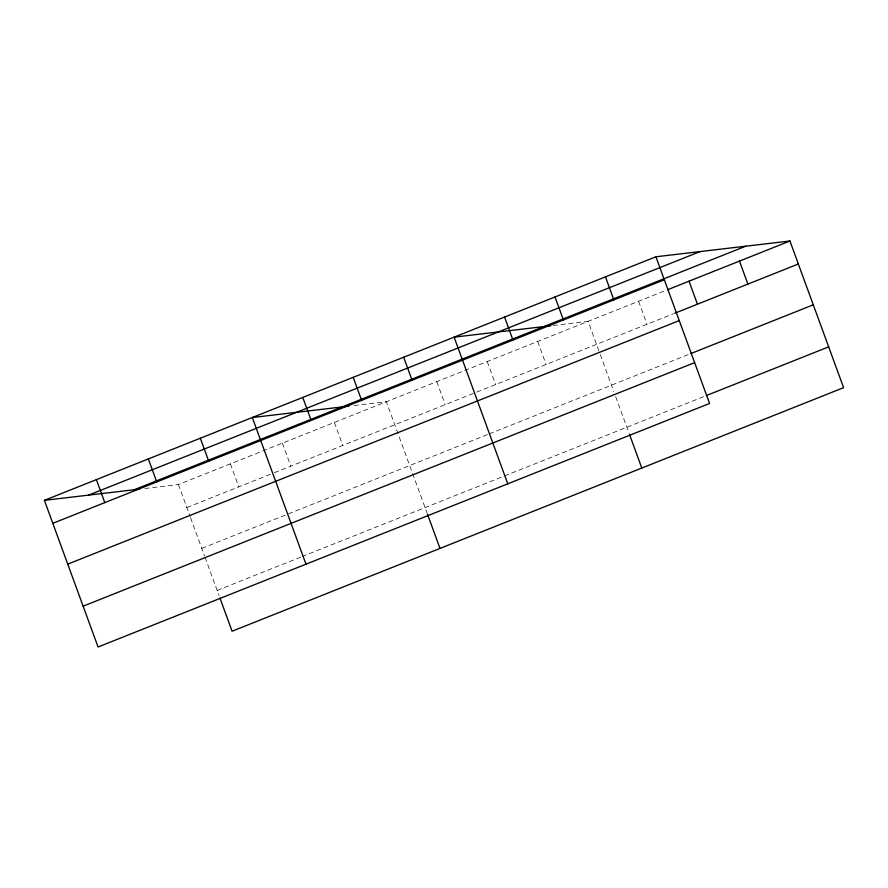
<?xml version="1.0" encoding="UTF-8"?>
<svg xmlns="http://www.w3.org/2000/svg" width="888" height="888" viewBox="0 0 888 888"><rect width="100%" height="100%" fill="white"/><g stroke="black" fill="none" stroke-linecap="round" stroke-linejoin="round"><path stroke-width="0.67" stroke-dasharray="4.44 3.33" d="M144.911 488.489L178.421 484.548L666.322 290.232M186.835 507.548L273.049 473.215M274.314 472.705L475.469 392.596M476.734 392.085L673.481 313.73M201.776 548.362L487.878 434.41M489.144 433.91L689.676 354.035M217.16 590.409L300.832 557.087M302.098 556.576L503.263 476.456M504.528 475.957L705.061 396.092M553.279 325.474L588.134 321.367L599.811 353.302M354.168 405.527L386.336 401.742L426.939 512.698M638.583 301.276L646.997 324.275M600.277 354.578L613.808 391.553M615.673 396.647L629.204 433.61M537.684 341.469L546.098 364.457M487.235 361.56L495.648 384.56M436.785 381.651L445.199 404.651M334.354 422.444L342.768 445.443M282.373 443.145L290.798 466.145M230.403 463.847L238.817 486.846M178.421 484.548L190.11 516.472M190.576 517.748L204.573 555.999M205.039 557.276L219.025 595.504"/><path stroke-width="1.33" d="M655.91 256.776L709.579 403.452L98.069 646.997L44.4 500.333L655.91 256.776L789.932 241.003L843.6 387.668L232.09 631.224L219.958 598.057M88.622 495.116L700.133 251.57M134.199 489.754L745.698 246.209M52.814 523.321L664.324 279.776M667.587 289.732L789.932 241.003M674.747 313.231L798.345 264.002M67.754 564.135L679.253 320.59M690.942 353.535L813.275 304.817M83.139 606.182L694.649 362.637M706.326 395.582L828.659 346.864M550.604 325.796L454.112 337.151L507.781 483.827M348.806 406.16L252.314 417.526L305.983 564.191M44.4 500.333L139.56 489.122M739.482 261.094L747.896 284.093M689.033 281.185L697.446 304.184M605.461 276.878L613.874 299.866M629.67 434.887L641.802 468.043M555.011 296.969L563.425 319.969M504.562 317.06L512.975 340.06M403.663 357.242L412.076 380.242M427.406 513.974L440.004 548.418M353.213 377.333L361.627 400.333M302.764 397.424L311.177 420.424M200.333 438.228L208.747 461.216M148.352 458.93L156.776 481.918M96.381 479.631L104.795 502.619"/></g></svg>
